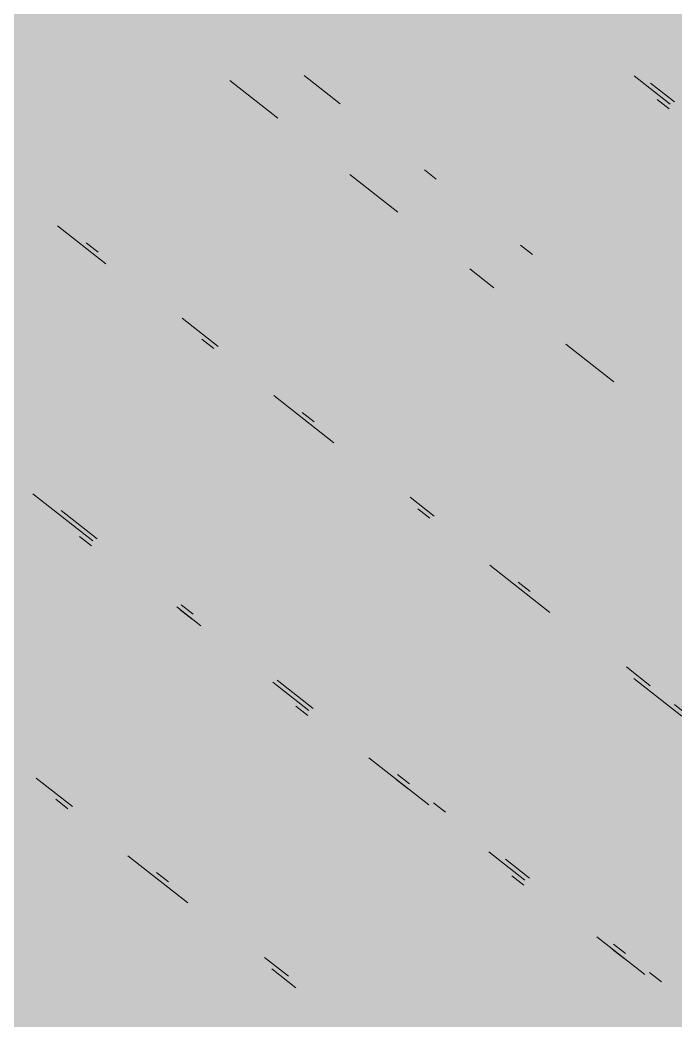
# Model space of a CAD drawing. Header units: millimetres. Extents: x 5 to 1315, y 5 to 292.
# Drawn here: x 1196.045 to 1197.866, y 80.608 to 83.386 of the extents above; entities that cross this region are included whole.
import ezdxf

# ---------------------------------------------------------------- set-up
doc = ezdxf.new("R2010")
doc.units = ezdxf.units.MM
doc.layers.add('EXISTING', color=7, linetype='Continuous')
doc.layers.add('IMAGES', color=7, linetype='Continuous')

# ---------------------------------------------------------------- blocks, each defined once
blk = doc.blocks.new('SHEET_03')
at = {"layer": 'EXISTING', "color": 250, "lineweight": 9}
for p, q in [((296.9343, 83.154), (296.8344, 83.2324)), ((297.75, 83.2316), (297.85, 83.1531)), ((296.6272, 83.2188), (296.7605, 83.1142)), ((297.8625, 83.159), (297.7958, 83.2113)), ((297.8469, 83.1395), (297.8136, 83.1656)), ((296.9605, 82.9572), (297.0938, 82.8526)), ((297.2009, 82.9447), (297.1676, 82.9709)), ((296.1496, 82.8147), (296.2829, 82.71)), ((296.262, 82.7421), (296.2287, 82.7682)), ((297.4676, 82.7354), (297.4342, 82.7616)), ((297.2937, 82.6956), (297.3604, 82.6433)), ((296.5953, 82.4805), (296.4953, 82.559)), ((296.5495, 82.5008), (296.5828, 82.4746)), ((297.5603, 82.4863), (297.6937, 82.3817)), ((296.7494, 82.3438), (296.9161, 82.213)), ((296.8619, 82.2712), (296.8286, 82.2974)), ((296.0804, 82.0715), (296.247, 81.9407)), ((297.1952, 82.0096), (297.1285, 82.0619)), ((297.1493, 82.0299), (297.1827, 82.0038)), ((296.2595, 81.9466), (296.1595, 82.0251)), ((296.244, 81.9271), (296.2106, 81.9532)), ((297.3493, 81.873), (297.5159, 81.7422)), ((297.4618, 81.8003), (297.4285, 81.8265)), ((296.4803, 81.7576), (296.547, 81.7053)), ((296.5261, 81.7373), (296.4928, 81.7635)), ((296.5231, 81.7236), (296.4897, 81.7498)), ((297.795, 81.5388), (297.7284, 81.5911)), ((297.7492, 81.5591), (297.8825, 81.4544)), ((296.7469, 81.5484), (296.8469, 81.4699)), ((296.8594, 81.4757), (296.7594, 81.5542)), ((296.8438, 81.4562), (296.8105, 81.4824)), ((297.895, 81.4603), (297.8617, 81.4864)), ((297.0135, 81.3391), (297.1802, 81.2083)), ((296.1904, 81.2035), (296.0904, 81.2819)), ((297.126, 81.2665), (297.0927, 81.2926)), ((297.1229, 81.2528), (297.0896, 81.2789)), ((296.1445, 81.2237), (296.1779, 81.1976)), ((297.226, 81.188), (297.1927, 81.2142)), ((296.3445, 81.0668), (296.5111, 80.936)), ((297.3468, 81.0775), (297.4468, 80.999)), ((297.4593, 81.0049), (297.3926, 81.0572)), ((296.457, 80.9942), (296.4236, 81.0203)), ((297.4437, 80.9853), (297.4104, 81.0115)), ((297.6467, 80.8421), (297.78, 80.7374)), ((297.7228, 80.7819), (297.6895, 80.8081)), ((297.7259, 80.7956), (297.6926, 80.8218)), ((296.7902, 80.7326), (296.7236, 80.7849)), ((296.7444, 80.7529), (296.8111, 80.7006)), ((297.8259, 80.7171), (297.7925, 80.7433))]:
    blk.add_line(p, q, dxfattribs=at)
at = {"layer": 'IMAGES', "color": 7}
for points in [[(296.08, 83.3856), (296.1764, 83.3856), (296.08, 83.5784), (296.1764, 83.5784)], [(296.4655, 83.1928), (296.5618, 83.1928), (296.4655, 83.5784), (296.5618, 83.5784)], [(295.5982, 83.3856), (296.08, 83.3856), (295.5982, 83.482), (296.08, 83.482)], [(296.1764, 83.3856), (296.2727, 83.3856), (296.1764, 83.482), (296.2727, 83.482)], [(296.2727, 83.3856), (296.3691, 83.3856), (296.2727, 83.482), (296.3691, 83.482)], [(296.3691, 83.3856), (296.4655, 83.3856), (296.3691, 83.482), (296.4655, 83.482)], [(296.5618, 83.3856), (296.6582, 83.3856), (296.5618, 83.482), (296.6582, 83.482)], [(296.6582, 83.3856), (296.8509, 83.3856), (296.6582, 83.482), (296.8509, 83.482)], [(296.8509, 83.3856), (297.2364, 83.3856), (296.8509, 83.482), (297.2364, 83.482)], [(297.2364, 83.3856), (297.3327, 83.3856), (297.2364, 83.482), (297.3327, 83.482)], [(297.3327, 83.3856), (297.4291, 83.3856), (297.3327, 83.482), (297.4291, 83.482)], [(297.4291, 83.3856), (297.6218, 83.3856), (297.4291, 83.482), (297.6218, 83.482)], [(297.6218, 83.3856), (297.7182, 83.3856), (297.6218, 83.482), (297.7182, 83.482)], [(297.7182, 83.3856), (298.3927, 83.3856), (297.7182, 83.482), (298.3927, 83.482)], [(295.7909, 83.2892), (296.1764, 83.2892), (295.7909, 83.3856), (296.1764, 83.3856)], [(296.1764, 83.2892), (296.3691, 83.2892), (296.1764, 83.3856), (296.3691, 83.3856)], [(296.3691, 83.2892), (296.4655, 83.2892), (296.3691, 83.3856), (296.4655, 83.3856)], [(296.5618, 83.2892), (296.6582, 83.2892), (296.5618, 83.3856), (296.6582, 83.3856)], [(296.6582, 83.2892), (296.7545, 83.2892), (296.6582, 83.3856), (296.7545, 83.3856)], [(296.7545, 83.2892), (296.8509, 83.2892), (296.7545, 83.3856), (296.8509, 83.3856)], [(296.8509, 83.2892), (296.9473, 83.2892), (296.8509, 83.3856), (296.9473, 83.3856)], [(296.9473, 83.2892), (297.3327, 83.2892), (296.9473, 83.3856), (297.3327, 83.3856)], [(297.3327, 83.2892), (297.4291, 83.2892), (297.3327, 83.3856), (297.4291, 83.3856)], [(297.4291, 83.2892), (297.5255, 83.2892), (297.4291, 83.3856), (297.5255, 83.3856)], [(297.5255, 83.2892), (297.6218, 83.2892), (297.5255, 83.3856), (297.6218, 83.3856)], [(297.6218, 83.2892), (297.7182, 83.2892), (297.6218, 83.3856), (297.7182, 83.3856)], [(297.7182, 83.2892), (297.8145, 83.2892), (297.7182, 83.3856), (297.8145, 83.3856)], [(297.8145, 83.2892), (297.9109, 83.2892), (297.8145, 83.3856), (297.9109, 83.3856)], [(295.8873, 83.1928), (296.3691, 83.1928), (295.8873, 83.2892), (296.3691, 83.2892)], [(296.3691, 83.1928), (296.4655, 83.1928), (296.3691, 83.2892), (296.4655, 83.2892)], [(296.5618, 83.1928), (296.8509, 83.1928), (296.5618, 83.2892), (296.8509, 83.2892)], [(296.8509, 83.1928), (296.9473, 83.1928), (296.8509, 83.2892), (296.9473, 83.2892)], [(296.9473, 83.1928), (297.14, 83.1928), (296.9473, 83.2892), (297.14, 83.2892)], [(297.14, 83.1928), (297.5255, 83.1928), (297.14, 83.2892), (297.5255, 83.2892)], [(297.5255, 83.1928), (297.6218, 83.1928), (297.5255, 83.2892), (297.6218, 83.2892)], [(297.6218, 83.1928), (297.7182, 83.1928), (297.6218, 83.2892), (297.7182, 83.2892)], [(297.7182, 83.1928), (297.8145, 83.1928), (297.7182, 83.2892), (297.8145, 83.2892)], [(297.8145, 83.1928), (297.9109, 83.1928), (297.8145, 83.2892), (297.9109, 83.2892)], [(295.9836, 83.0964), (296.4655, 83.0964), (295.9836, 83.1928), (296.4655, 83.1928)], [(296.4655, 83.0964), (296.5618, 83.0964), (296.4655, 83.1928), (296.5618, 83.1928)], [(296.5618, 83.0964), (296.6582, 83.0964), (296.5618, 83.1928), (296.6582, 83.1928)], [(296.6582, 83.0964), (296.7545, 83.0964), (296.6582, 83.1928), (296.7545, 83.1928)], [(296.7545, 83.0964), (296.8509, 83.0964), (296.7545, 83.1928), (296.8509, 83.1928)], [(296.8509, 83.0964), (296.9473, 83.0964), (296.8509, 83.1928), (296.9473, 83.1928)], [(296.9473, 83.0964), (297.0436, 83.0964), (296.9473, 83.1928), (297.0436, 83.1928)], [(297.0436, 83.0964), (297.14, 83.0964), (297.0436, 83.1928), (297.14, 83.1928)], [(297.14, 83.0964), (297.6218, 83.0964), (297.14, 83.1928), (297.6218, 83.1928)], [(297.6218, 83.0964), (297.7182, 83.0964), (297.6218, 83.1928), (297.7182, 83.1928)], [(297.7182, 83.0964), (297.8145, 83.0964), (297.7182, 83.1928), (297.8145, 83.1928)], [(297.8145, 83.0964), (297.9109, 83.0964), (297.8145, 83.1928), (297.9109, 83.1928)], [(295.9836, 83), (296.08, 83), (295.9836, 83.0964), (296.08, 83.0964)], [(296.08, 83), (296.5618, 83), (296.08, 83.0964), (296.5618, 83.0964)], [(296.5618, 83), (296.7545, 83), (296.5618, 83.0964), (296.7545, 83.0964)], [(296.7545, 83), (296.8509, 83), (296.7545, 83.0964), (296.8509, 83.0964)], [(296.8509, 83), (296.9473, 83), (296.8509, 83.0964), (296.9473, 83.0964)], [(296.9473, 82.9036), (297.14, 82.9036), (296.9473, 83.0964), (297.14, 83.0964)], [(297.14, 83), (297.2364, 83), (297.14, 83.0964), (297.2364, 83.0964)], [(297.2364, 83), (297.3327, 83), (297.2364, 83.0964), (297.3327, 83.0964)], [(297.3327, 83), (297.7182, 83), (297.3327, 83.0964), (297.7182, 83.0964)], [(297.7182, 83), (297.8145, 83), (297.7182, 83.0964), (297.8145, 83.0964)], [(297.8145, 83), (297.9109, 83), (297.8145, 83.0964), (297.9109, 83.0964)], [(295.8873, 82.9036), (296.08, 82.9036), (295.8873, 83), (296.08, 83)], [(296.08, 82.9036), (296.1764, 82.9036), (296.08, 83), (296.1764, 83)], [(296.1764, 82.9036), (296.2727, 82.9036), (296.1764, 83), (296.2727, 83)], [(296.2727, 82.9036), (296.6582, 82.9036), (296.2727, 83), (296.6582, 83)], [(296.6582, 82.9036), (296.7545, 82.9036), (296.6582, 83), (296.7545, 83)], [(296.7545, 82.9036), (296.8509, 82.9036), (296.7545, 83), (296.8509, 83)], [(296.8509, 82.9036), (296.9473, 82.9036), (296.8509, 83), (296.9473, 83)], [(297.14, 82.9036), (297.2364, 82.9036), (297.14, 83), (297.2364, 83)], [(297.2364, 82.9036), (297.3327, 82.9036), (297.2364, 83), (297.3327, 83)], [(297.3327, 82.9036), (297.4291, 82.9036), (297.3327, 83), (297.4291, 83)], [(297.4291, 82.9036), (297.5255, 82.9036), (297.4291, 83), (297.5255, 83)], [(297.5255, 82.9036), (297.9109, 82.9036), (297.5255, 83), (297.9109, 83)], [(295.9836, 82.8072), (296.08, 82.8072), (295.9836, 82.9036), (296.08, 82.9036)], [(296.08, 82.8072), (296.1764, 82.8072), (296.08, 82.9036), (296.1764, 82.9036)], [(296.1764, 82.8072), (296.2727, 82.8072), (296.1764, 82.9036), (296.2727, 82.9036)], [(296.2727, 82.8072), (296.3691, 82.8072), (296.2727, 82.9036), (296.3691, 82.9036)], [(296.3691, 82.8072), (296.7545, 82.8072), (296.3691, 82.9036), (296.7545, 82.9036)], [(296.7545, 82.8072), (296.8509, 82.8072), (296.7545, 82.9036), (296.8509, 82.9036)], [(296.8509, 82.8072), (296.9473, 82.8072), (296.8509, 82.9036), (296.9473, 82.9036)], [(296.9473, 82.8072), (297.0436, 82.8072), (296.9473, 82.9036), (297.0436, 82.9036)], [(297.0436, 82.8072), (297.14, 82.8072), (297.0436, 82.9036), (297.14, 82.9036)], [(297.14, 82.8072), (297.3327, 82.8072), (297.14, 82.9036), (297.3327, 82.9036)], [(297.3327, 82.8072), (297.4291, 82.8072), (297.3327, 82.9036), (297.4291, 82.9036)], [(297.4291, 82.8072), (297.5255, 82.8072), (297.4291, 82.9036), (297.5255, 82.9036)], [(297.5255, 82.8072), (298.0073, 82.8072), (297.5255, 82.9036), (298.0073, 82.9036)], [(295.9836, 82.7108), (296.08, 82.7108), (295.9836, 82.8072), (296.08, 82.8072)], [(296.08, 82.7108), (296.1764, 82.7108), (296.08, 82.8072), (296.1764, 82.8072)], [(296.1764, 82.7108), (296.2727, 82.7108), (296.1764, 82.8072), (296.2727, 82.8072)], [(296.2727, 82.7108), (296.3691, 82.7108), (296.2727, 82.8072), (296.3691, 82.8072)], [(296.3691, 82.7108), (296.4655, 82.7108), (296.3691, 82.8072), (296.4655, 82.8072)], [(296.4655, 82.7108), (296.9473, 82.7108), (296.4655, 82.8072), (296.9473, 82.8072)], [(296.9473, 82.7108), (297.0436, 82.7108), (296.9473, 82.8072), (297.0436, 82.8072)], [(297.0436, 82.7108), (297.14, 82.7108), (297.0436, 82.8072), (297.14, 82.8072)], [(297.14, 82.7108), (297.2364, 82.7108), (297.14, 82.8072), (297.2364, 82.8072)], [(297.2364, 82.7108), (297.3327, 82.7108), (297.2364, 82.8072), (297.3327, 82.8072)], [(297.3327, 82.7108), (297.4291, 82.7108), (297.3327, 82.8072), (297.4291, 82.8072)], [(297.4291, 82.7108), (297.5255, 82.7108), (297.4291, 82.8072), (297.5255, 82.8072)], [(297.5255, 82.7108), (297.6218, 82.7108), (297.5255, 82.8072), (297.6218, 82.8072)], [(297.6218, 82.7108), (298.1036, 82.7108), (297.6218, 82.8072), (298.1036, 82.8072)], [(295.5982, 82.6144), (296.08, 82.6144), (295.5982, 82.7108), (296.08, 82.7108)], [(296.08, 82.6144), (296.1764, 82.6144), (296.08, 82.7108), (296.1764, 82.7108)], [(296.1764, 82.6144), (296.2727, 82.6144), (296.1764, 82.7108), (296.2727, 82.7108)], [(296.2727, 82.6144), (296.3691, 82.6144), (296.2727, 82.7108), (296.3691, 82.7108)], [(296.3691, 82.6144), (296.4655, 82.6144), (296.3691, 82.7108), (296.4655, 82.7108)], [(296.4655, 82.6144), (296.5618, 82.6144), (296.4655, 82.7108), (296.5618, 82.7108)], [(296.5618, 82.6144), (296.6582, 82.6144), (296.5618, 82.7108), (296.6582, 82.7108)], [(296.6582, 82.6144), (297.0436, 82.6144), (296.6582, 82.7108), (297.0436, 82.7108)], [(297.0436, 82.6144), (297.14, 82.6144), (297.0436, 82.7108), (297.14, 82.7108)], [(297.14, 82.6144), (297.2364, 82.6144), (297.14, 82.7108), (297.2364, 82.7108)], [(297.2364, 82.6144), (297.3327, 82.6144), (297.2364, 82.7108), (297.3327, 82.7108)], [(297.3327, 82.6144), (297.4291, 82.6144), (297.3327, 82.7108), (297.4291, 82.7108)], [(297.4291, 82.6144), (297.5255, 82.6144), (297.4291, 82.7108), (297.5255, 82.7108)], [(297.5255, 82.6144), (297.6218, 82.6144), (297.5255, 82.7108), (297.6218, 82.7108)], [(297.6218, 82.6144), (297.8145, 82.6144), (297.6218, 82.7108), (297.8145, 82.7108)], [(297.8145, 82.6144), (298.2, 82.6144), (297.8145, 82.7108), (298.2, 82.7108)], [(295.6945, 82.518), (296.1764, 82.518), (295.6945, 82.6144), (296.1764, 82.6144)], [(296.1764, 82.518), (296.2727, 82.518), (296.1764, 82.6144), (296.2727, 82.6144)], [(296.2727, 82.518), (296.3691, 82.518), (296.2727, 82.6144), (296.3691, 82.6144)], [(296.3691, 82.518), (296.5618, 82.518), (296.3691, 82.6144), (296.5618, 82.6144)], [(296.5618, 82.518), (296.6582, 82.518), (296.5618, 82.6144), (296.6582, 82.6144)], [(296.6582, 82.518), (296.7545, 82.518), (296.6582, 82.6144), (296.7545, 82.6144)], [(296.7545, 82.4216), (297.2364, 82.4216), (296.7545, 82.6144), (297.2364, 82.6144)], [(297.2364, 82.518), (297.3327, 82.518), (297.2364, 82.6144), (297.3327, 82.6144)], [(297.3327, 82.518), (297.4291, 82.518), (297.3327, 82.6144), (297.4291, 82.6144)], [(297.4291, 82.518), (297.5255, 82.518), (297.4291, 82.6144), (297.5255, 82.6144)], [(297.5255, 82.518), (297.6218, 82.518), (297.5255, 82.6144), (297.6218, 82.6144)], [(297.6218, 82.518), (297.7182, 82.518), (297.6218, 82.6144), (297.7182, 82.6144)], [(297.7182, 82.4216), (297.8145, 82.4216), (297.7182, 82.6144), (297.8145, 82.6144)], [(297.8145, 82.518), (297.9109, 82.518), (297.8145, 82.6144), (297.9109, 82.6144)], [(295.8873, 82.4216), (296.3691, 82.4216), (295.8873, 82.518), (296.3691, 82.518)], [(296.3691, 82.4216), (296.4655, 82.4216), (296.3691, 82.518), (296.4655, 82.518)], [(296.4655, 82.4216), (296.6582, 82.4216), (296.4655, 82.518), (296.6582, 82.518)], [(296.6582, 82.4216), (296.7545, 82.4216), (296.6582, 82.518), (296.7545, 82.518)], [(297.2364, 82.4216), (297.3327, 82.4216), (297.2364, 82.518), (297.3327, 82.518)], [(297.3327, 82.4216), (297.4291, 82.4216), (297.3327, 82.518), (297.4291, 82.518)], [(297.4291, 82.4216), (297.5255, 82.4216), (297.4291, 82.518), (297.5255, 82.518)], [(297.5255, 82.4216), (297.7182, 82.4216), (297.5255, 82.518), (297.7182, 82.518)], [(297.8145, 82.4216), (297.9109, 82.4216), (297.8145, 82.518), (297.9109, 82.518)], [(295.9836, 82.3252), (296.4655, 82.3252), (295.9836, 82.4216), (296.4655, 82.4216)], [(296.4655, 82.3252), (296.5618, 82.3252), (296.4655, 82.4216), (296.5618, 82.4216)], [(296.5618, 82.3252), (296.6582, 82.3252), (296.5618, 82.4216), (296.6582, 82.4216)], [(296.6582, 82.3252), (296.8509, 82.3252), (296.6582, 82.4216), (296.8509, 82.4216)], [(296.8509, 82.3252), (296.9473, 82.3252), (296.8509, 82.4216), (296.9473, 82.4216)], [(296.9473, 82.3252), (297.4291, 82.3252), (296.9473, 82.4216), (297.4291, 82.4216)], [(297.4291, 82.3252), (297.5255, 82.3252), (297.4291, 82.4216), (297.5255, 82.4216)], [(297.5255, 82.3252), (297.6218, 82.3252), (297.5255, 82.4216), (297.6218, 82.4216)], [(297.6218, 82.3252), (297.7182, 82.3252), (297.6218, 82.4216), (297.7182, 82.4216)], [(297.7182, 82.3252), (297.8145, 82.3252), (297.7182, 82.4216), (297.8145, 82.4216)], [(297.8145, 82.3252), (298.0073, 82.3252), (297.8145, 82.4216), (298.0073, 82.4216)], [(295.9836, 82.2288), (296.08, 82.2288), (295.9836, 82.3252), (296.08, 82.3252)], [(296.08, 82.2288), (296.1764, 82.2288), (296.08, 82.3252), (296.1764, 82.3252)], [(296.1764, 82.2288), (296.6582, 82.2288), (296.1764, 82.3252), (296.6582, 82.3252)], [(296.6582, 82.2288), (296.7545, 82.2288), (296.6582, 82.3252), (296.7545, 82.3252)], [(296.7545, 82.2288), (296.9473, 82.2288), (296.7545, 82.3252), (296.9473, 82.3252)], [(296.9473, 82.2288), (297.0436, 82.2288), (296.9473, 82.3252), (297.0436, 82.3252)], [(297.0436, 82.2288), (297.5255, 82.2288), (297.0436, 82.3252), (297.5255, 82.3252)], [(297.5255, 82.2288), (297.6218, 82.2288), (297.5255, 82.3252), (297.6218, 82.3252)], [(297.6218, 82.2288), (297.7182, 82.2288), (297.6218, 82.3252), (297.7182, 82.3252)], [(297.7182, 82.2288), (297.8145, 82.2288), (297.7182, 82.3252), (297.8145, 82.3252)], [(297.8145, 82.2288), (298.0073, 82.2288), (297.8145, 82.3252), (298.0073, 82.3252)], [(295.9836, 82.036), (296.08, 82.036), (295.9836, 82.2288), (296.08, 82.2288)], [(296.08, 82.1324), (296.1764, 82.1324), (296.08, 82.2288), (296.1764, 82.2288)], [(296.1764, 82.1324), (296.2727, 82.1324), (296.1764, 82.2288), (296.2727, 82.2288)], [(296.2727, 82.1324), (296.8509, 82.1324), (296.2727, 82.2288), (296.8509, 82.2288)], [(296.8509, 82.1324), (297.0436, 82.1324), (296.8509, 82.2288), (297.0436, 82.2288)], [(297.0436, 82.1324), (297.14, 82.1324), (297.0436, 82.2288), (297.14, 82.2288)], [(297.14, 82.1324), (297.2364, 82.1324), (297.14, 82.2288), (297.2364, 82.2288)], [(297.2364, 82.1324), (297.6218, 82.1324), (297.2364, 82.2288), (297.6218, 82.2288)], [(297.6218, 82.1324), (297.7182, 82.1324), (297.6218, 82.2288), (297.7182, 82.2288)], [(297.7182, 82.1324), (297.8145, 82.1324), (297.7182, 82.2288), (297.8145, 82.2288)], [(297.8145, 82.1324), (297.9109, 82.1324), (297.8145, 82.2288), (297.9109, 82.2288)], [(296.08, 82.036), (296.1764, 82.036), (296.08, 82.1324), (296.1764, 82.1324)], [(296.1764, 82.036), (296.2727, 82.036), (296.1764, 82.1324), (296.2727, 82.1324)], [(296.2727, 82.036), (296.3691, 82.036), (296.2727, 82.1324), (296.3691, 82.1324)], [(296.3691, 82.036), (296.8509, 82.036), (296.3691, 82.1324), (296.8509, 82.1324)], [(296.8509, 82.036), (296.9473, 82.036), (296.8509, 82.1324), (296.9473, 82.1324)], [(296.9473, 82.036), (297.0436, 82.036), (296.9473, 82.1324), (297.0436, 82.1324)], [(297.0436, 82.036), (297.2364, 82.036), (297.0436, 82.1324), (297.2364, 82.1324)], [(297.2364, 82.036), (297.3327, 82.036), (297.2364, 82.1324), (297.3327, 82.1324)], [(297.3327, 82.036), (297.8145, 82.036), (297.3327, 82.1324), (297.8145, 82.1324)], [(297.8145, 82.036), (297.9109, 82.036), (297.8145, 82.1324), (297.9109, 82.1324)], [(295.9836, 81.9396), (296.08, 81.9396), (295.9836, 82.036), (296.08, 82.036)], [(296.08, 81.9396), (296.2727, 81.9396), (296.08, 82.036), (296.2727, 82.036)], [(296.2727, 81.9396), (296.3691, 81.9396), (296.2727, 82.036), (296.3691, 82.036)], [(296.3691, 81.9396), (296.4655, 81.9396), (296.3691, 82.036), (296.4655, 82.036)], [(296.4655, 81.9396), (296.9473, 81.9396), (296.4655, 82.036), (296.9473, 82.036)], [(296.9473, 81.9396), (297.0436, 81.9396), (296.9473, 82.036), (297.0436, 82.036)], [(297.0436, 81.9396), (297.14, 81.9396), (297.0436, 82.036), (297.14, 82.036)], [(297.14, 81.9396), (297.2364, 81.9396), (297.14, 82.036), (297.2364, 82.036)], [(297.2364, 81.9396), (297.3327, 81.9396), (297.2364, 82.036), (297.3327, 82.036)], [(297.3327, 81.9396), (297.4291, 81.9396), (297.3327, 82.036), (297.4291, 82.036)], [(297.4291, 81.9396), (297.9109, 81.9396), (297.4291, 82.036), (297.9109, 82.036)], [(295.5982, 81.8432), (296.08, 81.8432), (295.5982, 81.9396), (296.08, 81.9396)], [(296.08, 81.8432), (296.1764, 81.8432), (296.08, 81.9396), (296.1764, 81.9396)], [(296.1764, 81.8432), (296.4655, 81.8432), (296.1764, 81.9396), (296.4655, 81.9396)], [(296.4655, 81.8432), (296.5618, 81.8432), (296.4655, 81.9396), (296.5618, 81.9396)], [(296.5618, 81.8432), (297.14, 81.8432), (296.5618, 81.9396), (297.14, 81.9396)], [(297.14, 81.8432), (297.2364, 81.8432), (297.14, 81.9396), (297.2364, 81.9396)], [(297.2364, 81.8432), (297.4291, 81.8432), (297.2364, 81.9396), (297.4291, 81.9396)], [(297.4291, 81.8432), (297.5255, 81.8432), (297.4291, 81.9396), (297.5255, 81.9396)], [(297.5255, 81.8432), (298.0073, 81.8432), (297.5255, 81.9396), (298.0073, 81.9396)], [(295.6945, 81.7468), (296.1764, 81.7468), (295.6945, 81.8432), (296.1764, 81.8432)], [(296.1764, 81.7468), (296.2727, 81.7468), (296.1764, 81.8432), (296.2727, 81.8432)], [(296.2727, 81.7468), (296.3691, 81.7468), (296.2727, 81.8432), (296.3691, 81.8432)], [(296.3691, 81.7468), (296.5618, 81.7468), (296.3691, 81.8432), (296.5618, 81.8432)], [(296.5618, 81.7468), (296.6582, 81.7468), (296.5618, 81.8432), (296.6582, 81.8432)], [(296.6582, 81.7468), (297.2364, 81.7468), (296.6582, 81.8432), (297.2364, 81.8432)], [(297.2364, 81.7468), (297.3327, 81.7468), (297.2364, 81.8432), (297.3327, 81.8432)], [(297.3327, 81.7468), (297.4291, 81.7468), (297.3327, 81.8432), (297.4291, 81.8432)], [(297.4291, 81.7468), (297.5255, 81.7468), (297.4291, 81.8432), (297.5255, 81.8432)], [(297.5255, 81.7468), (297.6218, 81.7468), (297.5255, 81.8432), (297.6218, 81.8432)], [(297.6218, 81.7468), (297.7182, 81.7468), (297.6218, 81.8432), (297.7182, 81.8432)], [(297.7182, 81.7468), (298.2964, 81.7468), (297.7182, 81.8432), (298.2964, 81.8432)], [(295.7909, 81.6504), (296.4655, 81.6504), (295.7909, 81.7468), (296.4655, 81.7468)], [(296.4655, 81.6504), (296.6582, 81.6504), (296.4655, 81.7468), (296.6582, 81.7468)], [(296.6582, 81.6504), (296.7545, 81.6504), (296.6582, 81.7468), (296.7545, 81.7468)], [(296.7545, 81.6504), (297.3327, 81.6504), (296.7545, 81.7468), (297.3327, 81.7468)], [(297.3327, 81.6504), (297.4291, 81.6504), (297.3327, 81.7468), (297.4291, 81.7468)], [(297.4291, 81.6504), (297.6218, 81.6504), (297.4291, 81.7468), (297.6218, 81.7468)], [(297.6218, 81.6504), (297.7182, 81.6504), (297.6218, 81.7468), (297.7182, 81.7468)], [(297.7182, 81.6504), (297.8145, 81.6504), (297.7182, 81.7468), (297.8145, 81.7468)], [(297.8145, 81.6504), (298.2964, 81.6504), (297.8145, 81.7468), (298.2964, 81.7468)], [(295.8873, 81.554), (296.4655, 81.554), (295.8873, 81.6504), (296.4655, 81.6504)], [(296.4655, 81.554), (296.5618, 81.554), (296.4655, 81.6504), (296.5618, 81.6504)], [(296.5618, 81.554), (296.7545, 81.554), (296.5618, 81.6504), (296.7545, 81.6504)], [(296.7545, 81.554), (296.8509, 81.554), (296.7545, 81.6504), (296.8509, 81.6504)], [(296.8509, 81.554), (296.9473, 81.554), (296.8509, 81.6504), (296.9473, 81.6504)], [(296.9473, 81.554), (297.4291, 81.554), (296.9473, 81.6504), (297.4291, 81.6504)], [(297.4291, 81.554), (297.5255, 81.554), (297.4291, 81.6504), (297.5255, 81.6504)], [(297.5255, 81.554), (297.6218, 81.554), (297.5255, 81.6504), (297.6218, 81.6504)], [(297.6218, 81.554), (297.8145, 81.554), (297.6218, 81.6504), (297.8145, 81.6504)], [(297.8145, 81.554), (298.3927, 81.554), (297.8145, 81.6504), (298.3927, 81.6504)], [(295.9836, 81.4576), (296.5618, 81.4576), (295.9836, 81.554), (296.5618, 81.554)], [(296.5618, 81.4576), (296.6582, 81.4576), (296.5618, 81.554), (296.6582, 81.554)], [(296.6582, 81.4576), (296.7545, 81.4576), (296.6582, 81.554), (296.7545, 81.554)], [(296.7545, 81.4576), (296.9473, 81.4576), (296.7545, 81.554), (296.9473, 81.554)], [(296.9473, 81.4576), (297.0436, 81.4576), (296.9473, 81.554), (297.0436, 81.554)], [(297.0436, 81.4576), (297.7182, 81.4576), (297.0436, 81.554), (297.7182, 81.554)], [(297.7182, 81.4576), (297.9109, 81.4576), (297.7182, 81.554), (297.9109, 81.554)], [(295.9836, 81.3612), (296.08, 81.3612), (295.9836, 81.4576), (296.08, 81.4576)], [(296.08, 81.3612), (296.1764, 81.3612), (296.08, 81.4576), (296.1764, 81.4576)], [(296.1764, 81.3612), (296.6582, 81.3612), (296.1764, 81.4576), (296.6582, 81.4576)], [(296.6582, 81.3612), (296.7545, 81.3612), (296.6582, 81.4576), (296.7545, 81.4576)], [(296.7545, 81.3612), (296.8509, 81.3612), (296.7545, 81.4576), (296.8509, 81.4576)], [(296.8509, 81.3612), (296.9473, 81.3612), (296.8509, 81.4576), (296.9473, 81.4576)], [(296.9473, 81.3612), (297.0436, 81.3612), (296.9473, 81.4576), (297.0436, 81.4576)], [(297.0436, 81.3612), (297.14, 81.3612), (297.0436, 81.4576), (297.14, 81.4576)], [(297.14, 81.3612), (297.2364, 81.3612), (297.14, 81.4576), (297.2364, 81.4576)], [(297.2364, 81.3612), (297.8145, 81.3612), (297.2364, 81.4576), (297.8145, 81.4576)], [(297.8145, 81.3612), (298.0073, 81.3612), (297.8145, 81.4576), (298.0073, 81.4576)], [(295.9836, 81.2648), (296.1764, 81.2648), (295.9836, 81.3612), (296.1764, 81.3612)], [(296.1764, 81.2648), (296.2727, 81.2648), (296.1764, 81.3612), (296.2727, 81.3612)], [(296.2727, 81.2648), (296.7545, 81.2648), (296.2727, 81.3612), (296.7545, 81.3612)], [(296.7545, 81.2648), (296.9473, 81.2648), (296.7545, 81.3612), (296.9473, 81.3612)], [(296.9473, 81.2648), (297.14, 81.2648), (296.9473, 81.3612), (297.14, 81.3612)], [(297.14, 81.2648), (297.2364, 81.2648), (297.14, 81.3612), (297.2364, 81.3612)], [(297.2364, 81.2648), (297.3327, 81.2648), (297.2364, 81.3612), (297.3327, 81.3612)], [(297.3327, 81.2648), (297.8145, 81.2648), (297.3327, 81.3612), (297.8145, 81.3612)], [(297.8145, 81.2648), (297.9109, 81.2648), (297.8145, 81.3612), (297.9109, 81.3612)], [(295.9836, 81.1684), (296.08, 81.1684), (295.9836, 81.2648), (296.08, 81.2648)], [(296.08, 81.1684), (296.2727, 81.1684), (296.08, 81.2648), (296.2727, 81.2648)], [(296.2727, 81.1684), (296.3691, 81.1684), (296.2727, 81.2648), (296.3691, 81.2648)], [(296.3691, 81.1684), (296.9473, 81.1684), (296.3691, 81.2648), (296.9473, 81.2648)], [(296.9473, 81.1684), (297.0436, 81.1684), (296.9473, 81.2648), (297.0436, 81.2648)], [(297.0436, 81.1684), (297.2364, 81.1684), (297.0436, 81.2648), (297.2364, 81.2648)], [(297.2364, 81.1684), (297.3327, 81.1684), (297.2364, 81.2648), (297.3327, 81.2648)], [(297.3327, 81.1684), (297.4291, 81.1684), (297.3327, 81.2648), (297.4291, 81.2648)], [(297.4291, 81.1684), (297.9109, 81.1684), (297.4291, 81.2648), (297.9109, 81.2648)], [(295.9836, 81.072), (296.08, 81.072), (295.9836, 81.1684), (296.08, 81.1684)], [(296.08, 81.072), (296.1764, 81.072), (296.08, 81.1684), (296.1764, 81.1684)], [(296.1764, 81.072), (296.2727, 81.072), (296.1764, 81.1684), (296.2727, 81.1684)], [(296.2727, 81.072), (296.3691, 81.072), (296.2727, 81.1684), (296.3691, 81.1684)], [(296.3691, 81.072), (296.5618, 81.072), (296.3691, 81.1684), (296.5618, 81.1684)], [(296.5618, 81.072), (297.14, 81.072), (296.5618, 81.1684), (297.14, 81.1684)], [(297.14, 81.072), (297.2364, 81.072), (297.14, 81.1684), (297.2364, 81.1684)], [(297.2364, 81.072), (297.3327, 81.072), (297.2364, 81.1684), (297.3327, 81.1684)], [(297.3327, 81.072), (297.4291, 81.072), (297.3327, 81.1684), (297.4291, 81.1684)], [(297.4291, 81.072), (297.5255, 81.072), (297.4291, 81.1684), (297.5255, 81.1684)], [(297.5255, 81.072), (298.1036, 81.072), (297.5255, 81.1684), (298.1036, 81.1684)], [(295.5982, 80.9756), (296.1764, 80.9756), (295.5982, 81.072), (296.1764, 81.072)], [(296.1764, 80.9756), (296.2727, 80.9756), (296.1764, 81.072), (296.2727, 81.072)], [(296.2727, 80.9756), (296.3691, 80.9756), (296.2727, 81.072), (296.3691, 81.072)], [(296.3691, 80.9756), (296.4655, 80.9756), (296.3691, 81.072), (296.4655, 81.072)], [(296.4655, 80.9756), (296.5618, 80.9756), (296.4655, 81.072), (296.5618, 81.072)], [(296.5618, 80.9756), (296.6582, 80.9756), (296.5618, 81.072), (296.6582, 81.072)], [(296.6582, 80.9756), (297.14, 80.9756), (296.6582, 81.072), (297.14, 81.072)], [(297.14, 80.9756), (297.2364, 80.9756), (297.14, 81.072), (297.2364, 81.072)], [(297.2364, 80.9756), (297.3327, 80.9756), (297.2364, 81.072), (297.3327, 81.072)], [(297.3327, 80.9756), (297.5255, 80.9756), (297.3327, 81.072), (297.5255, 81.072)], [(297.5255, 80.9756), (298.2, 80.9756), (297.5255, 81.072), (298.2, 81.072)], [(295.7909, 80.8792), (296.2727, 80.8792), (295.7909, 80.9756), (296.2727, 80.9756)], [(296.2727, 80.8792), (296.3691, 80.8792), (296.2727, 80.9756), (296.3691, 80.9756)], [(296.3691, 80.8792), (296.4655, 80.8792), (296.3691, 80.9756), (296.4655, 80.9756)], [(296.4655, 80.8792), (296.5618, 80.8792), (296.4655, 80.9756), (296.5618, 80.9756)], [(296.5618, 80.8792), (296.6582, 80.8792), (296.5618, 80.9756), (296.6582, 80.9756)], [(296.6582, 80.8792), (296.7545, 80.8792), (296.6582, 80.9756), (296.7545, 80.9756)], [(296.7545, 80.8792), (296.8509, 80.8792), (296.7545, 80.9756), (296.8509, 80.9756)], [(296.8509, 80.8792), (297.3327, 80.8792), (296.8509, 80.9756), (297.3327, 80.9756)], [(297.3327, 80.8792), (297.4291, 80.8792), (297.3327, 80.9756), (297.4291, 80.9756)], [(297.4291, 80.8792), (297.5255, 80.8792), (297.4291, 80.9756), (297.5255, 80.9756)], [(297.5255, 80.8792), (297.6218, 80.8792), (297.5255, 80.9756), (297.6218, 80.9756)], [(297.6218, 80.8792), (297.7182, 80.8792), (297.6218, 80.9756), (297.7182, 80.9756)], [(297.7182, 80.8792), (297.8145, 80.8792), (297.7182, 80.9756), (297.8145, 80.9756)], [(297.8145, 80.8792), (298.2964, 80.8792), (297.8145, 80.9756), (298.2964, 80.9756)], [(295.8873, 80.7827), (296.3691, 80.7827), (295.8873, 80.8792), (296.3691, 80.8792)], [(296.3691, 80.7827), (296.4655, 80.7827), (296.3691, 80.8792), (296.4655, 80.8792)], [(296.4655, 80.7827), (296.5618, 80.7827), (296.4655, 80.8792), (296.5618, 80.8792)], [(296.5618, 80.7827), (296.7545, 80.7827), (296.5618, 80.8792), (296.7545, 80.8792)], [(296.7545, 80.7827), (296.8509, 80.7827), (296.7545, 80.8792), (296.8509, 80.8792)], [(296.8509, 80.7827), (296.9473, 80.7827), (296.8509, 80.8792), (296.9473, 80.8792)], [(296.9473, 80.7827), (297.4291, 80.7827), (296.9473, 80.8792), (297.4291, 80.8792)], [(297.4291, 80.7827), (297.5255, 80.7827), (297.4291, 80.8792), (297.5255, 80.8792)], [(297.5255, 80.7827), (297.6218, 80.7827), (297.5255, 80.8792), (297.6218, 80.8792)], [(297.6218, 80.7827), (297.7182, 80.7827), (297.6218, 80.8792), (297.7182, 80.8792)], [(297.7182, 80.7827), (297.8145, 80.7827), (297.7182, 80.8792), (297.8145, 80.8792)], [(297.8145, 80.7827), (297.9109, 80.7827), (297.8145, 80.8792), (297.9109, 80.8792)], [(295.9836, 80.6863), (296.5618, 80.6863), (295.9836, 80.7827), (296.5618, 80.7827)], [(296.5618, 80.6863), (296.6582, 80.6863), (296.5618, 80.7827), (296.6582, 80.7827)], [(296.6582, 80.6863), (296.8509, 80.6863), (296.6582, 80.7827), (296.8509, 80.7827)], [(296.8509, 80.6863), (296.9473, 80.6863), (296.8509, 80.7827), (296.9473, 80.7827)], [(296.9473, 80.6863), (297.0436, 80.6863), (296.9473, 80.7827), (297.0436, 80.7827)], [(297.0436, 80.6863), (297.5255, 80.6863), (297.0436, 80.7827), (297.5255, 80.7827)], [(297.5255, 80.6863), (297.6218, 80.6863), (297.5255, 80.7827), (297.6218, 80.7827)], [(297.6218, 80.6863), (297.7182, 80.6863), (297.6218, 80.7827), (297.7182, 80.7827)], [(297.7182, 80.6863), (297.9109, 80.6863), (297.7182, 80.7827), (297.9109, 80.7827)], [(295.9836, 80.5899), (296.08, 80.5899), (295.9836, 80.6863), (296.08, 80.6863)], [(296.08, 80.5899), (296.6582, 80.5899), (296.08, 80.6863), (296.6582, 80.6863)], [(296.6582, 80.5899), (296.7545, 80.5899), (296.6582, 80.6863), (296.7545, 80.6863)], [(296.7545, 80.5899), (296.9473, 80.5899), (296.7545, 80.6863), (296.9473, 80.6863)], [(296.9473, 80.5899), (297.0436, 80.5899), (296.9473, 80.6863), (297.0436, 80.6863)], [(297.0436, 80.5899), (297.14, 80.5899), (297.0436, 80.6863), (297.14, 80.6863)], [(297.14, 80.5899), (297.6218, 80.5899), (297.14, 80.6863), (297.6218, 80.6863)], [(297.6218, 80.5899), (297.7182, 80.5899), (297.6218, 80.6863), (297.7182, 80.6863)], [(297.7182, 80.5899), (297.8145, 80.5899), (297.7182, 80.6863), (297.8145, 80.6863)], [(297.8145, 80.5899), (297.9109, 80.5899), (297.8145, 80.6863), (297.9109, 80.6863)]]:
    blk.add_solid(points, dxfattribs=at)

msp = doc.modelspace()

# ---------------------------------------------------------------- block references
msp.add_blockref('SHEET_03', (900, 0))

doc.saveas('drawing.dxf')
